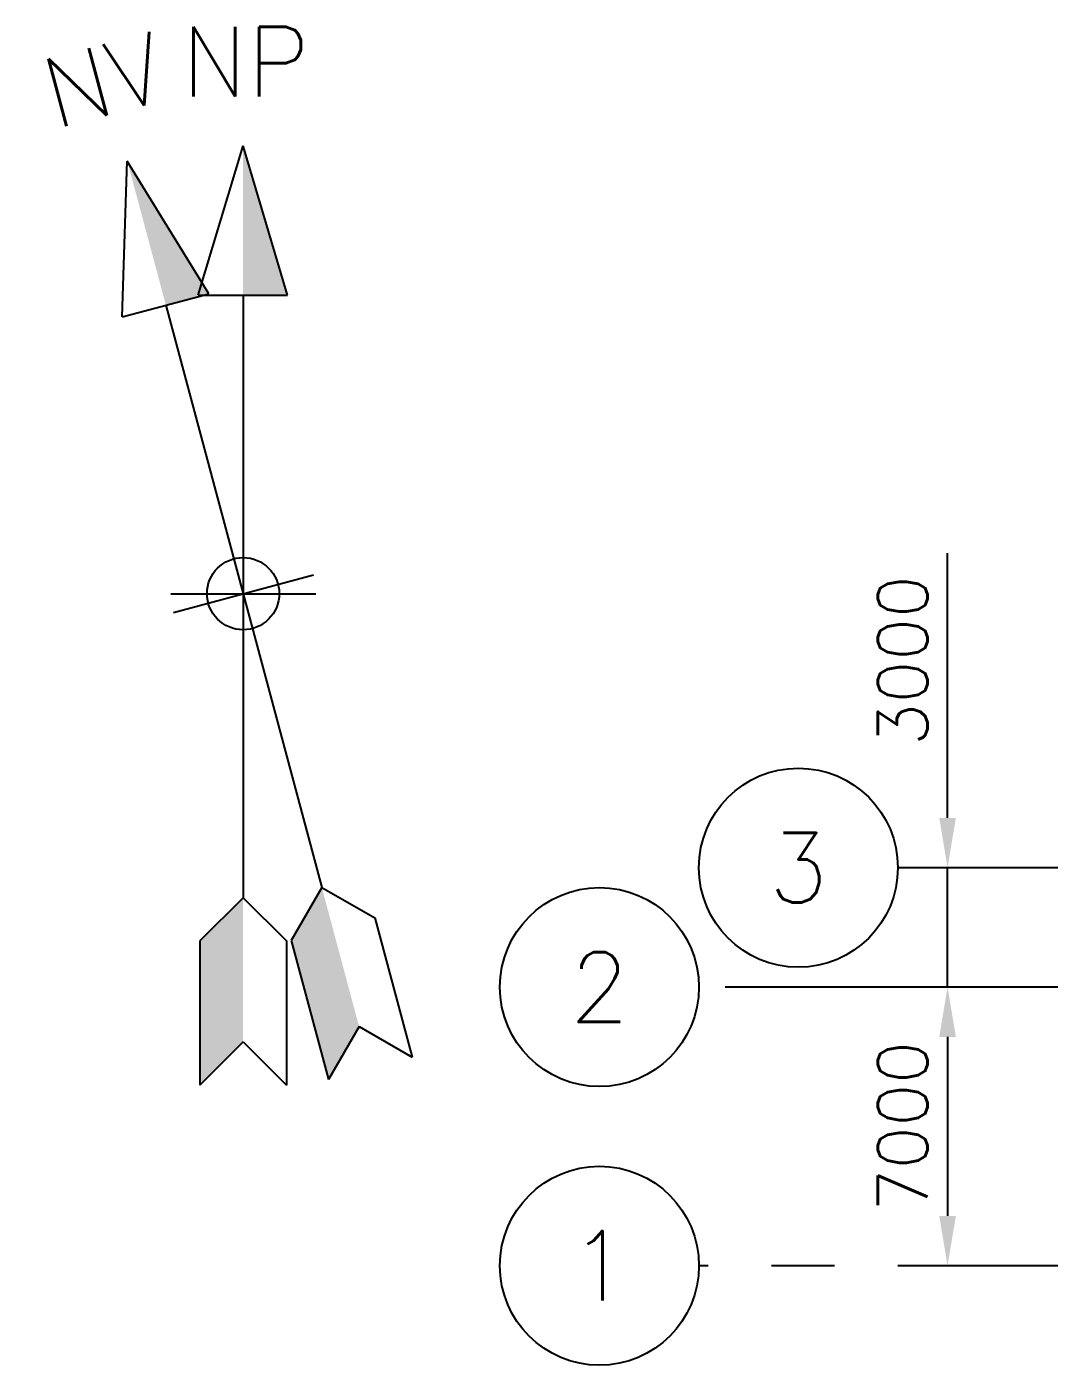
# Model space of a CAD drawing. Header units: millimetres. Extents: x 0 to 42050, y 0 to 29700.
# Drawn here: x 24483 to 27053, y 21075 to 24438 of the extents above; entities that cross this region are included whole.
import ezdxf
from ezdxf.enums import TextEntityAlignment as Align

# ---------------------------------------------------------------- set-up
doc = ezdxf.new("R2010")
doc.units = ezdxf.units.MM
doc.header["$LTSCALE"] = 50
doc.linetypes.add('CENTER2', pattern=[28.575, 19.05, -3.175, 3.175, -3.175])
doc.layers.add('HATCH', color=8, linetype='Continuous', transparency=0.4)
for name, color, linetype in [('TC1', 8, 'CENTER2'), ('TDM', 2, 'Continuous'), ('TL3', 3, 'Continuous'), ('TL4', 4, 'Continuous'), ('TR140', 4, 'Continuous')]:
    doc.layers.add(name, color=color, linetype=linetype)
doc.styles.add('TR100', font='simplex.shx')
doc.styles.add('TR140', font='simplex.shx', dxfattribs={"height": 3.5})
doc.dimstyles.new('SEG-S-50x500', dxfattribs={"dimscale": 50, "dimtxt": 2.5, "dimasz": 2.5, "dimexe": 1.5, "dimexo": 1.5, "dimgap": 1, "dimtad": 1, "dimdec": 0, "dimlfac": 10, "dimtxsty": 'TR100', "dimcen": 2.5, "dimclrd": 256, "dimclre": 256, "dimclrt": 3, "dimadec": 0, "dimazin": 0, "dimtfac": 1, "dimtdec": 0, "dimtmove": 0, "dimatfit": 3, "dimfxl": 0, "dimarcsym": 0})

# ---------------------------------------------------------------- blocks, each defined once
blk = doc.blocks.new('INDICACAO_EIXO')
at = {"layer": 'TL3'}
blk.add_circle((0, 0), 5, dxfattribs=at)
blk = doc.blocks.new('*D28')
at = {"layer": 'Defpoints', "color": 0}
for p in [(53132.7, 22121.2), (53132.7, 21821.2), (53132.7, 21821.2)]:
    blk.add_point(p, dxfattribs=at)
at = {"layer": 'TDM', "lineweight": -2}
for p, q in [((53132.7, 22246.2), (53132.7, 22911.7)), ((53132.7, 21821.2), (53132.7, 22121.2)), ((53132.7, 21696.2), (53132.7, 21571.2))]:
    blk.add_line(p, q, dxfattribs=at)
at = {"layer": 'TDM'}
for points in [[(53111.9, 22246.2), (53153.6, 22246.2), (53132.7, 22121.2)], [(53111.9, 21696.2), (53153.6, 21696.2), (53132.7, 21821.2)]]:
    blk.add_solid(points, dxfattribs=at)
at = {"layer": 'TDM', "color": 3, "insert": (53020.2, 22641.5), "char_height": 125, "attachment_point": 5, "rotation": 90, "style": 'TR100'}
blk.add_mtext('3000', dxfattribs=at)
blk = doc.blocks.new('*D29')
at = {"layer": 'Defpoints', "color": 0}
for p in [(53132.7, 21821.2), (53132.7, 21121.2), (53132.7, 21121.2)]:
    blk.add_point(p, dxfattribs=at)
at = {"layer": 'TDM', "lineweight": -2}
blk.add_line((53132.7, 21696.2), (53132.7, 21246.2), dxfattribs=at)
at = {"layer": 'TDM'}
for points in [[(53111.9, 21696.2), (53153.6, 21696.2), (53132.7, 21821.2)], [(53111.9, 21246.2), (53153.6, 21246.2), (53132.7, 21121.2)]]:
    blk.add_solid(points, dxfattribs=at)
at = {"layer": 'TDM', "color": 3, "insert": (53020.2, 21471.2), "char_height": 125, "attachment_point": 5, "rotation": 90, "style": 'TR100'}
blk.add_mtext('7000', dxfattribs=at)
blk = doc.blocks.new('NP')
at = {"layer": 'HATCH'}
for points in [[(0, 22.5), (0, 15), (2.232, 15)], [(0, -15.281), (-2.182, -17.454), (-2.182, -24.696), (0, -22.523)]]:
    blk.add_hatch(color=256, dxfattribs=at).paths.add_polyline_path(points)
at = {"layer": 'TC1'}
blk.add_line((-3.629, -0.007), (3.66, -0.007), dxfattribs=at)
at = {"layer": 'TL4'}
for p, q in [((-2.268, 15), (0, 22.5)), ((2.232, 15), (0, 22.5)), ((-2.268, 15), (2.232, 15)), ((0, 15), (0, -15.281)), ((0, -15.281), (-2.182, -17.454)), ((0, -15.281), (2.182, -17.454)), ((-2.182, -17.454), (-2.182, -24.696)), ((2.182, -17.454), (2.182, -24.696)), ((0, -22.523), (-2.182, -24.696)), ((0, -22.523), (2.182, -24.696))]:
    blk.add_line(p, q, dxfattribs=at)
blk.add_circle((0, 0), 1.815, dxfattribs=at)
at = {"layer": 'TR140', "style": 'TR140'}
blk.add_text('NP', height=3.5, rotation=360, dxfattribs=at).set_placement((-3.101, 24.983))
blk = doc.blocks.new('NV')
at = {"layer": 'HATCH'}
for points in [[(0, 22.5), (0, 15), (2.232, 15)], [(0, -15.281), (-2.182, -17.454), (-2.182, -24.696), (0, -22.523)]]:
    blk.add_hatch(color=256, dxfattribs=at).paths.add_polyline_path(points)
at = {"layer": 'TC1'}
blk.add_line((-3.629, -0.007), (3.66, -0.007), dxfattribs=at)
at = {"layer": 'TL4'}
for p, q in [((-2.268, 15), (0, 22.5)), ((2.232, 15), (0, 22.5)), ((-2.268, 15), (2.232, 15)), ((0, 15), (0, -15.281)), ((0, -15.281), (-2.182, -17.454)), ((0, -15.281), (2.182, -17.454)), ((-2.182, -17.454), (-2.182, -24.696)), ((2.182, -17.454), (2.182, -24.696)), ((0, -22.523), (-2.182, -24.696)), ((0, -22.523), (2.182, -24.696))]:
    blk.add_line(p, q, dxfattribs=at)
blk.add_circle((0, 0), 1.815, dxfattribs=at)
at = {"layer": 'TR140', "style": 'TR140'}
blk.add_text('NV', height=3.5, rotation=360, dxfattribs=at).set_placement((-3.101, 24.983))
blk = doc.blocks.new('A$C8ff1fb60')
at = {"layer": 'TC1'}
for p, q in [((-8212.19, 2373.54), (-10076.77, 2373.54)), ((-8129.77, 2073.54), (-10576.77, 2073.54)), ((-7695.78, 1373.54), (-10576.77, 1373.54))]:
    blk.add_line(p, q, dxfattribs=at)
at = {"xscale": 50.00000000000001, "yscale": 50.00000000000001, "zscale": 50.00000000000001, "rotation": 15.00006762955175}
blk.add_blockref('NV', (-11722.35, 3062.05), dxfattribs=at)
at = {"xscale": 50, "yscale": 50, "zscale": 50}
blk.add_blockref('NP', (-11722.35, 3062.05), dxfattribs=at)
ref = blk.add_blockref('INDICACAO_EIXO', (-10326.77, 2373.54), dxfattribs=dict(xscale=50, yscale=50, zscale=50))
ref.add_attrib('EIXO', '3', dxfattribs={"layer": 'TR140', "height": 175, "style": 'TR140'}).set_placement((-10326.77, 2373.54), align=Align.MIDDLE_CENTER)
ref = blk.add_blockref('INDICACAO_EIXO', (-10826.77, 2073.54), dxfattribs=dict(xscale=50, yscale=50, zscale=50))
ref.add_attrib('EIXO', '2', dxfattribs={"layer": 'TR140', "height": 175, "style": 'TR140'}).set_placement((-10826.77, 2073.54), align=Align.MIDDLE_CENTER)
ref = blk.add_blockref('INDICACAO_EIXO', (-10826.77, 1373.54), dxfattribs=dict(xscale=50, yscale=50, zscale=50))
ref.add_attrib('EIXO', '1', dxfattribs={"layer": 'TR140', "height": 175, "style": 'TR140'}).set_placement((-10826.77, 1373.54), align=Align.MIDDLE_CENTER)
at = {"layer": 'TDM'}
dim = blk.add_linear_dim(base=(-9951.77, 2073.54), p1=(-9951.77, 2373.54), p2=(-9951.77, 2073.54), angle=90, dimstyle='SEG-S-50x500', dxfattribs=at)
dim.commit()
dim.dimension.update_dxf_attribs({"geometry": '*D28', "text_midpoint": (-9951.77, 2893.78), "dimtype": 128, "insert": (-63084.48, -19747.7)})
dim = blk.add_linear_dim(base=(-9951.77, 1373.54), p1=(-9951.77, 2073.54), p2=(-9951.77, 1373.54), angle=90, dimstyle='SEG-S-50x500', dxfattribs=at)
dim.commit()
dim.dimension.update_dxf_attribs({"geometry": '*D29', "text_midpoint": (-10064.27, 1723.54), "insert": (-63084.48, -19747.7)})

msp = doc.modelspace()

# ---------------------------------------------------------------- block references
at = {"layer": 'TDM'}
msp.add_blockref('A$C8ff1fb60', (36749.24, 19951.45), dxfattribs=at)

doc.saveas('drawing.dxf')
